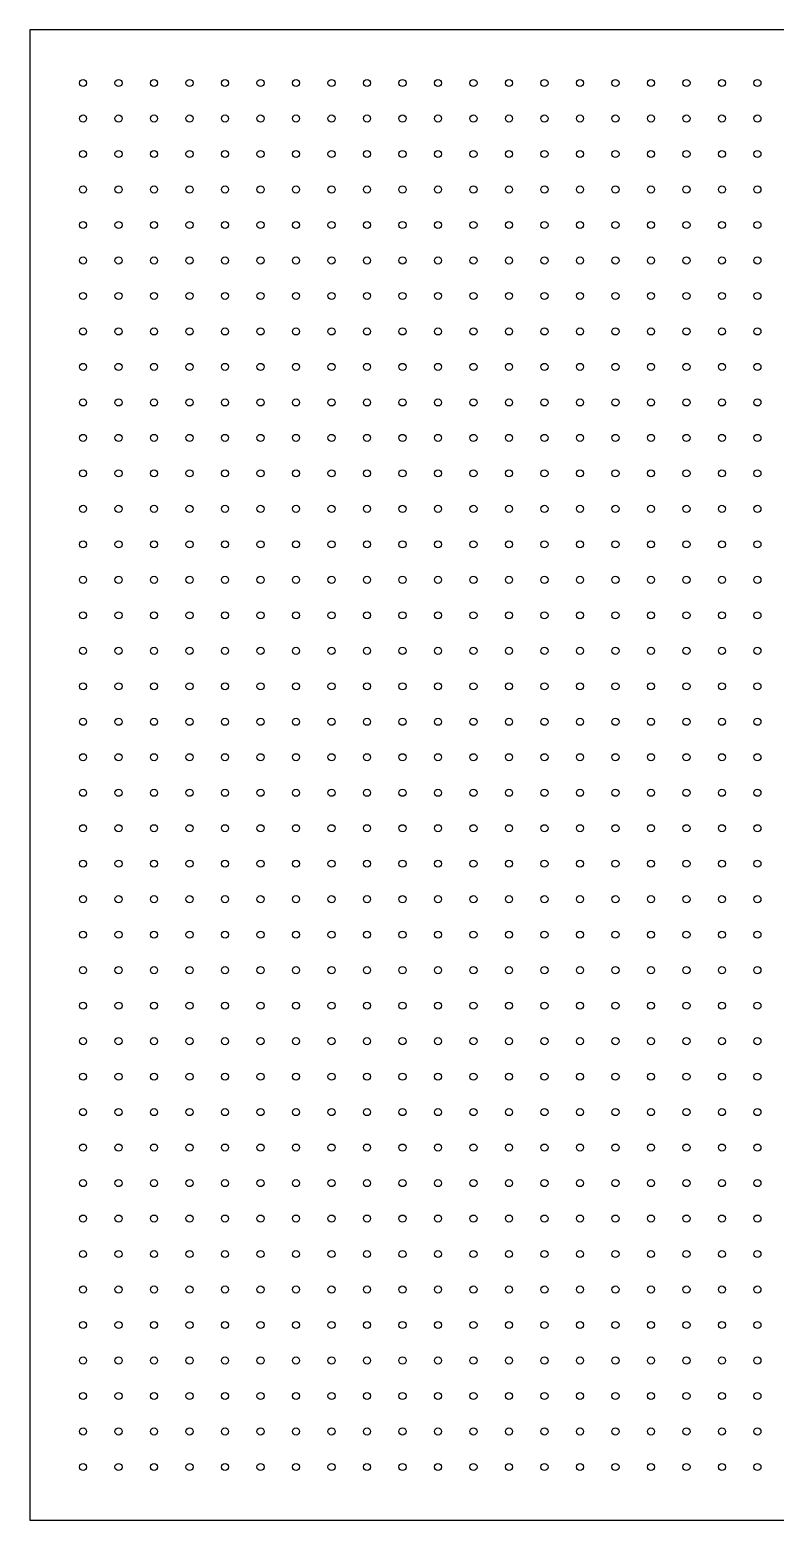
# Model space of a CAD drawing. Header units: millimetres. Extents: x -210 to 0, y -210 to 0.
# Drawn here: x -210 to -105, y -210 to 0 of the extents above; entities that cross this region are included whole.
import ezdxf

# ---------------------------------------------------------------- set-up
doc = ezdxf.new("R2010")
doc.units = ezdxf.units.MM
doc.layers.get('0').update_dxf_attribs({"linetype": 'CONTINUOUS'})

msp = doc.modelspace()

# ---------------------------------------------------------------- linework, layer by layer
for points in [[(0, -210), (0, 0), (-210, 0), (-210, -210)], [(-210, -210), (0, -210), (0, 0), (-210, 0)]]:
    msp.add_lwpolyline(points, close=True)
for centre in [(-202.5, -7.5), (-202.5, -7.5), (-197.5, -7.5), (-197.5, -7.5), (-192.5, -7.5), (-192.5, -7.5), (-187.5, -7.5), (-187.5, -7.5), (-182.5, -7.5), (-182.5, -7.5), (-177.5, -7.5), (-177.5, -7.5), (-172.5, -7.5), (-172.5, -7.5), (-167.5, -7.5), (-167.5, -7.5), (-162.5, -7.5), (-162.5, -7.5), (-157.5, -7.5), (-157.5, -7.5), (-152.5, -7.5), (-152.5, -7.5), (-147.5, -7.5), (-147.5, -7.5), (-142.5, -7.5), (-142.5, -7.5), (-137.5, -7.5), (-137.5, -7.5), (-132.5, -7.5), (-132.5, -7.5), (-127.5, -7.5), (-127.5, -7.5), (-122.5, -7.5), (-122.5, -7.5), (-117.5, -7.5), (-117.5, -7.5), (-112.5, -7.5), (-112.5, -7.5), (-107.5, -7.5), (-107.5, -7.5), (-202.5, -12.5), (-202.5, -12.5), (-197.5, -12.5), (-197.5, -12.5), (-192.5, -12.5), (-192.5, -12.5), (-187.5, -12.5), (-187.5, -12.5), (-182.5, -12.5), (-182.5, -12.5), (-177.5, -12.5), (-177.5, -12.5), (-172.5, -12.5), (-172.5, -12.5), (-167.5, -12.5), (-167.5, -12.5), (-162.5, -12.5), (-162.5, -12.5), (-157.5, -12.5), (-157.5, -12.5), (-152.5, -12.5), (-152.5, -12.5), (-147.5, -12.5), (-147.5, -12.5), (-142.5, -12.5), (-142.5, -12.5), (-137.5, -12.5), (-137.5, -12.5), (-132.5, -12.5), (-132.5, -12.5), (-127.5, -12.5), (-127.5, -12.5), (-122.5, -12.5), (-122.5, -12.5), (-117.5, -12.5), (-117.5, -12.5), (-112.5, -12.5), (-112.5, -12.5), (-107.5, -12.5), (-107.5, -12.5), (-202.5, -17.5), (-202.5, -17.5), (-197.5, -17.5), (-197.5, -17.5), (-192.5, -17.5), (-192.5, -17.5), (-187.5, -17.5), (-187.5, -17.5), (-182.5, -17.5), (-182.5, -17.5), (-177.5, -17.5), (-177.5, -17.5), (-172.5, -17.5), (-172.5, -17.5), (-167.5, -17.5), (-167.5, -17.5), (-162.5, -17.5), (-162.5, -17.5), (-157.5, -17.5), (-157.5, -17.5), (-152.5, -17.5), (-152.5, -17.5), (-147.5, -17.5), (-147.5, -17.5), (-142.5, -17.5), (-142.5, -17.5), (-137.5, -17.5), (-137.5, -17.5), (-132.5, -17.5), (-132.5, -17.5), (-127.5, -17.5), (-127.5, -17.5), (-122.5, -17.5), (-122.5, -17.5), (-117.5, -17.5), (-117.5, -17.5), (-112.5, -17.5), (-112.5, -17.5), (-107.5, -17.5), (-107.5, -17.5), (-202.5, -22.5), (-202.5, -22.5), (-197.5, -22.5), (-197.5, -22.5), (-192.5, -22.5), (-192.5, -22.5), (-187.5, -22.5), (-187.5, -22.5), (-182.5, -22.5), (-182.5, -22.5), (-177.5, -22.5), (-177.5, -22.5), (-172.5, -22.5), (-172.5, -22.5), (-167.5, -22.5), (-167.5, -22.5), (-162.5, -22.5), (-162.5, -22.5), (-157.5, -22.5), (-157.5, -22.5), (-152.5, -22.5), (-152.5, -22.5), (-147.5, -22.5), (-147.5, -22.5), (-142.5, -22.5), (-142.5, -22.5), (-137.5, -22.5), (-137.5, -22.5), (-132.5, -22.5), (-132.5, -22.5), (-127.5, -22.5), (-127.5, -22.5), (-122.5, -22.5), (-122.5, -22.5), (-117.5, -22.5), (-117.5, -22.5), (-112.5, -22.5), (-112.5, -22.5), (-107.5, -22.5), (-107.5, -22.5), (-202.5, -27.5), (-202.5, -27.5), (-197.5, -27.5), (-197.5, -27.5), (-192.5, -27.5), (-192.5, -27.5), (-187.5, -27.5), (-187.5, -27.5), (-182.5, -27.5), (-182.5, -27.5), (-177.5, -27.5), (-177.5, -27.5), (-172.5, -27.5), (-172.5, -27.5), (-167.5, -27.5), (-167.5, -27.5), (-162.5, -27.5), (-162.5, -27.5), (-157.5, -27.5), (-157.5, -27.5), (-152.5, -27.5), (-152.5, -27.5), (-147.5, -27.5), (-147.5, -27.5), (-142.5, -27.5), (-142.5, -27.5), (-137.5, -27.5), (-137.5, -27.5), (-132.5, -27.5), (-132.5, -27.5), (-127.5, -27.5), (-127.5, -27.5), (-122.5, -27.5), (-122.5, -27.5), (-117.5, -27.5), (-117.5, -27.5), (-112.5, -27.5), (-112.5, -27.5), (-107.5, -27.5), (-107.5, -27.5), (-202.5, -32.5), (-202.5, -32.5), (-197.5, -32.5), (-197.5, -32.5), (-192.5, -32.5), (-192.5, -32.5), (-187.5, -32.5), (-187.5, -32.5), (-182.5, -32.5), (-182.5, -32.5), (-177.5, -32.5), (-177.5, -32.5), (-172.5, -32.5), (-172.5, -32.5), (-167.5, -32.5), (-167.5, -32.5), (-162.5, -32.5), (-162.5, -32.5), (-157.5, -32.5), (-157.5, -32.5), (-152.5, -32.5), (-152.5, -32.5), (-147.5, -32.5), (-147.5, -32.5), (-142.5, -32.5), (-142.5, -32.5), (-137.5, -32.5), (-137.5, -32.5), (-132.5, -32.5), (-132.5, -32.5), (-127.5, -32.5), (-127.5, -32.5), (-122.5, -32.5), (-122.5, -32.5), (-117.5, -32.5), (-117.5, -32.5), (-112.5, -32.5), (-112.5, -32.5), (-107.5, -32.5), (-107.5, -32.5), (-202.5, -37.5), (-202.5, -37.5), (-197.5, -37.5), (-197.5, -37.5), (-192.5, -37.5), (-192.5, -37.5), (-187.5, -37.5), (-187.5, -37.5), (-182.5, -37.5), (-182.5, -37.5), (-177.5, -37.5), (-177.5, -37.5), (-172.5, -37.5), (-172.5, -37.5), (-167.5, -37.5), (-167.5, -37.5), (-162.5, -37.5), (-162.5, -37.5), (-157.5, -37.5), (-157.5, -37.5), (-152.5, -37.5), (-152.5, -37.5), (-147.5, -37.5), (-147.5, -37.5), (-142.5, -37.5), (-142.5, -37.5), (-137.5, -37.5), (-137.5, -37.5), (-132.5, -37.5), (-132.5, -37.5), (-127.5, -37.5), (-127.5, -37.5), (-122.5, -37.5), (-122.5, -37.5), (-117.5, -37.5), (-117.5, -37.5), (-112.5, -37.5), (-112.5, -37.5), (-107.5, -37.5), (-107.5, -37.5), (-202.5, -42.5), (-202.5, -42.5), (-197.5, -42.5), (-197.5, -42.5), (-192.5, -42.5), (-192.5, -42.5), (-187.5, -42.5), (-187.5, -42.5), (-182.5, -42.5), (-182.5, -42.5), (-177.5, -42.5), (-177.5, -42.5), (-172.5, -42.5), (-172.5, -42.5), (-167.5, -42.5), (-167.5, -42.5), (-162.5, -42.5), (-162.5, -42.5), (-157.5, -42.5), (-157.5, -42.5), (-152.5, -42.5), (-152.5, -42.5), (-147.5, -42.5), (-147.5, -42.5), (-142.5, -42.5), (-142.5, -42.5), (-137.5, -42.5), (-137.5, -42.5), (-132.5, -42.5), (-132.5, -42.5), (-127.5, -42.5), (-127.5, -42.5), (-122.5, -42.5), (-122.5, -42.5), (-117.5, -42.5), (-117.5, -42.5), (-112.5, -42.5), (-112.5, -42.5), (-107.5, -42.5), (-107.5, -42.5), (-202.5, -47.5), (-202.5, -47.5), (-197.5, -47.5), (-197.5, -47.5), (-192.5, -47.5), (-192.5, -47.5), (-187.5, -47.5), (-187.5, -47.5), (-182.5, -47.5), (-182.5, -47.5), (-177.5, -47.5), (-177.5, -47.5), (-172.5, -47.5), (-172.5, -47.5), (-167.5, -47.5), (-167.5, -47.5), (-162.5, -47.5), (-162.5, -47.5), (-157.5, -47.5), (-157.5, -47.5), (-152.5, -47.5), (-152.5, -47.5), (-147.5, -47.5), (-147.5, -47.5), (-142.5, -47.5), (-142.5, -47.5), (-137.5, -47.5), (-137.5, -47.5), (-132.5, -47.5), (-132.5, -47.5), (-127.5, -47.5), (-127.5, -47.5), (-122.5, -47.5), (-122.5, -47.5), (-117.5, -47.5), (-117.5, -47.5), (-112.5, -47.5), (-112.5, -47.5), (-107.5, -47.5), (-107.5, -47.5), (-202.5, -52.5), (-202.5, -52.5), (-197.5, -52.5), (-197.5, -52.5), (-192.5, -52.5), (-192.5, -52.5), (-187.5, -52.5), (-187.5, -52.5), (-182.5, -52.5), (-182.5, -52.5), (-177.5, -52.5), (-177.5, -52.5), (-172.5, -52.5), (-172.5, -52.5), (-167.5, -52.5), (-167.5, -52.5), (-162.5, -52.5), (-162.5, -52.5), (-157.5, -52.5), (-157.5, -52.5), (-152.5, -52.5), (-152.5, -52.5), (-147.5, -52.5), (-147.5, -52.5), (-142.5, -52.5), (-142.5, -52.5), (-137.5, -52.5), (-137.5, -52.5), (-132.5, -52.5), (-132.5, -52.5), (-127.5, -52.5), (-127.5, -52.5), (-122.5, -52.5), (-122.5, -52.5), (-117.5, -52.5), (-117.5, -52.5), (-112.5, -52.5), (-112.5, -52.5), (-107.5, -52.5), (-107.5, -52.5), (-202.5, -57.5), (-202.5, -57.5), (-197.5, -57.5), (-197.5, -57.5), (-192.5, -57.5), (-192.5, -57.5), (-187.5, -57.5), (-187.5, -57.5), (-182.5, -57.5), (-182.5, -57.5), (-177.5, -57.5), (-177.5, -57.5), (-172.5, -57.5), (-172.5, -57.5), (-167.5, -57.5), (-167.5, -57.5), (-162.5, -57.5), (-162.5, -57.5), (-157.5, -57.5), (-157.5, -57.5), (-152.5, -57.5), (-152.5, -57.5), (-147.5, -57.5), (-147.5, -57.5), (-142.5, -57.5), (-142.5, -57.5), (-137.5, -57.5), (-137.5, -57.5), (-132.5, -57.5), (-132.5, -57.5), (-127.5, -57.5), (-127.5, -57.5), (-122.5, -57.5), (-122.5, -57.5), (-117.5, -57.5), (-117.5, -57.5), (-112.5, -57.5), (-112.5, -57.5), (-107.5, -57.5), (-107.5, -57.5), (-202.5, -62.5), (-202.5, -62.5), (-197.5, -62.5), (-197.5, -62.5), (-192.5, -62.5), (-192.5, -62.5), (-187.5, -62.5), (-187.5, -62.5), (-182.5, -62.5), (-182.5, -62.5), (-177.5, -62.5), (-177.5, -62.5), (-172.5, -62.5), (-172.5, -62.5), (-167.5, -62.5), (-167.5, -62.5), (-162.5, -62.5), (-162.5, -62.5), (-157.5, -62.5), (-157.5, -62.5), (-152.5, -62.5), (-152.5, -62.5), (-147.5, -62.5), (-147.5, -62.5), (-142.5, -62.5), (-142.5, -62.5), (-137.5, -62.5), (-137.5, -62.5), (-132.5, -62.5), (-132.5, -62.5), (-127.5, -62.5), (-127.5, -62.5), (-122.5, -62.5), (-122.5, -62.5), (-117.5, -62.5), (-117.5, -62.5), (-112.5, -62.5), (-112.5, -62.5), (-107.5, -62.5), (-107.5, -62.5), (-202.5, -67.5), (-202.5, -67.5), (-197.5, -67.5), (-197.5, -67.5), (-192.5, -67.5), (-192.5, -67.5), (-187.5, -67.5), (-187.5, -67.5), (-182.5, -67.5), (-182.5, -67.5), (-177.5, -67.5), (-177.5, -67.5), (-172.5, -67.5), (-172.5, -67.5), (-167.5, -67.5), (-167.5, -67.5), (-162.5, -67.5), (-162.5, -67.5), (-157.5, -67.5), (-157.5, -67.5), (-152.5, -67.5), (-152.5, -67.5), (-147.5, -67.5), (-147.5, -67.5), (-142.5, -67.5), (-142.5, -67.5), (-137.5, -67.5), (-137.5, -67.5), (-132.5, -67.5), (-132.5, -67.5), (-127.5, -67.5), (-127.5, -67.5), (-122.5, -67.5), (-122.5, -67.5), (-117.5, -67.5), (-117.5, -67.5), (-112.5, -67.5), (-112.5, -67.5), (-107.5, -67.5), (-107.5, -67.5), (-202.5, -72.5), (-202.5, -72.5), (-197.5, -72.5), (-197.5, -72.5), (-192.5, -72.5), (-192.5, -72.5), (-187.5, -72.5), (-187.5, -72.5), (-182.5, -72.5), (-182.5, -72.5), (-177.5, -72.5), (-177.5, -72.5), (-172.5, -72.5), (-172.5, -72.5), (-167.5, -72.5), (-167.5, -72.5), (-162.5, -72.5), (-162.5, -72.5), (-157.5, -72.5), (-157.5, -72.5), (-152.5, -72.5), (-152.5, -72.5), (-147.5, -72.5), (-147.5, -72.5), (-142.5, -72.5), (-142.5, -72.5), (-137.5, -72.5), (-137.5, -72.5), (-132.5, -72.5), (-132.5, -72.5), (-127.5, -72.5), (-127.5, -72.5), (-122.5, -72.5), (-122.5, -72.5), (-117.5, -72.5), (-117.5, -72.5), (-112.5, -72.5), (-112.5, -72.5), (-107.5, -72.5), (-107.5, -72.5), (-202.5, -77.5), (-202.5, -77.5), (-197.5, -77.5), (-197.5, -77.5), (-192.5, -77.5), (-192.5, -77.5), (-187.5, -77.5), (-187.5, -77.5), (-182.5, -77.5), (-182.5, -77.5), (-177.5, -77.5), (-177.5, -77.5), (-172.5, -77.5), (-172.5, -77.5), (-167.5, -77.5), (-167.5, -77.5), (-162.5, -77.5), (-162.5, -77.5), (-157.5, -77.5), (-157.5, -77.5), (-152.5, -77.5), (-152.5, -77.5), (-147.5, -77.5), (-147.5, -77.5), (-142.5, -77.5), (-142.5, -77.5), (-137.5, -77.5), (-137.5, -77.5), (-132.5, -77.5), (-132.5, -77.5), (-127.5, -77.5), (-127.5, -77.5), (-122.5, -77.5), (-122.5, -77.5), (-117.5, -77.5), (-117.5, -77.5), (-112.5, -77.5), (-112.5, -77.5), (-107.5, -77.5), (-107.5, -77.5), (-202.5, -82.5), (-202.5, -82.5), (-197.5, -82.5), (-197.5, -82.5), (-192.5, -82.5), (-192.5, -82.5), (-187.5, -82.5), (-187.5, -82.5), (-182.5, -82.5), (-182.5, -82.5), (-177.5, -82.5), (-177.5, -82.5), (-172.5, -82.5), (-172.5, -82.5), (-167.5, -82.5), (-167.5, -82.5), (-162.5, -82.5), (-162.5, -82.5), (-157.5, -82.5), (-157.5, -82.5), (-152.5, -82.5), (-152.5, -82.5), (-147.5, -82.5), (-147.5, -82.5), (-142.5, -82.5), (-142.5, -82.5), (-137.5, -82.5), (-137.5, -82.5), (-132.5, -82.5), (-132.5, -82.5), (-127.5, -82.5), (-127.5, -82.5), (-122.5, -82.5), (-122.5, -82.5), (-117.5, -82.5), (-117.5, -82.5), (-112.5, -82.5), (-112.5, -82.5), (-107.5, -82.5), (-107.5, -82.5), (-202.5, -87.5), (-202.5, -87.5), (-197.5, -87.5), (-197.5, -87.5), (-192.5, -87.5), (-192.5, -87.5), (-187.5, -87.5), (-187.5, -87.5), (-182.5, -87.5), (-182.5, -87.5), (-177.5, -87.5), (-177.5, -87.5), (-172.5, -87.5), (-172.5, -87.5), (-167.5, -87.5), (-167.5, -87.5), (-162.5, -87.5), (-162.5, -87.5), (-157.5, -87.5), (-157.5, -87.5), (-152.5, -87.5), (-152.5, -87.5), (-147.5, -87.5), (-147.5, -87.5), (-142.5, -87.5), (-142.5, -87.5), (-137.5, -87.5), (-137.5, -87.5), (-132.5, -87.5), (-132.5, -87.5), (-127.5, -87.5), (-127.5, -87.5), (-122.5, -87.5), (-122.5, -87.5), (-117.5, -87.5), (-117.5, -87.5), (-112.5, -87.5), (-112.5, -87.5), (-107.5, -87.5), (-107.5, -87.5), (-202.5, -92.5), (-202.5, -92.5), (-197.5, -92.5), (-197.5, -92.5), (-192.5, -92.5), (-192.5, -92.5), (-187.5, -92.5), (-187.5, -92.5), (-182.5, -92.5), (-182.5, -92.5), (-177.5, -92.5), (-177.5, -92.5), (-172.5, -92.5), (-172.5, -92.5), (-167.5, -92.5), (-167.5, -92.5), (-162.5, -92.5), (-162.5, -92.5), (-157.5, -92.5), (-157.5, -92.5), (-152.5, -92.5), (-152.5, -92.5), (-147.5, -92.5), (-147.5, -92.5), (-142.5, -92.5), (-142.5, -92.5), (-137.5, -92.5), (-137.5, -92.5), (-132.5, -92.5), (-132.5, -92.5), (-127.5, -92.5), (-127.5, -92.5), (-122.5, -92.5), (-122.5, -92.5), (-117.5, -92.5), (-117.5, -92.5), (-112.5, -92.5), (-112.5, -92.5), (-107.5, -92.5), (-107.5, -92.5), (-202.5, -97.5), (-202.5, -97.5), (-197.5, -97.5), (-197.5, -97.5), (-192.5, -97.5), (-192.5, -97.5), (-187.5, -97.5), (-187.5, -97.5), (-182.5, -97.5), (-182.5, -97.5), (-177.5, -97.5), (-177.5, -97.5), (-172.5, -97.5), (-172.5, -97.5), (-167.5, -97.5), (-167.5, -97.5), (-162.5, -97.5), (-162.5, -97.5), (-157.5, -97.5), (-157.5, -97.5), (-152.5, -97.5), (-152.5, -97.5), (-147.5, -97.5), (-147.5, -97.5), (-142.5, -97.5), (-142.5, -97.5), (-137.5, -97.5), (-137.5, -97.5), (-132.5, -97.5), (-132.5, -97.5), (-127.5, -97.5), (-127.5, -97.5), (-122.5, -97.5), (-122.5, -97.5), (-117.5, -97.5), (-117.5, -97.5), (-112.5, -97.5), (-112.5, -97.5), (-107.5, -97.5), (-107.5, -97.5), (-202.5, -102.5), (-202.5, -102.5), (-197.5, -102.5), (-197.5, -102.5), (-192.5, -102.5), (-192.5, -102.5), (-187.5, -102.5), (-187.5, -102.5), (-182.5, -102.5), (-182.5, -102.5), (-177.5, -102.5), (-177.5, -102.5), (-172.5, -102.5), (-172.5, -102.5), (-167.5, -102.5), (-167.5, -102.5), (-162.5, -102.5), (-162.5, -102.5), (-157.5, -102.5), (-157.5, -102.5), (-152.5, -102.5), (-152.5, -102.5), (-147.5, -102.5), (-147.5, -102.5), (-142.5, -102.5), (-142.5, -102.5), (-137.5, -102.5), (-137.5, -102.5), (-132.5, -102.5), (-132.5, -102.5), (-127.5, -102.5), (-127.5, -102.5), (-122.5, -102.5), (-122.5, -102.5), (-117.5, -102.5), (-117.5, -102.5), (-112.5, -102.5), (-112.5, -102.5), (-107.5, -102.5), (-107.5, -102.5), (-202.5, -107.5), (-202.5, -107.5), (-197.5, -107.5), (-197.5, -107.5), (-192.5, -107.5), (-192.5, -107.5), (-187.5, -107.5), (-187.5, -107.5), (-182.5, -107.5), (-182.5, -107.5), (-177.5, -107.5), (-177.5, -107.5), (-172.5, -107.5), (-172.5, -107.5), (-167.5, -107.5), (-167.5, -107.5), (-162.5, -107.5), (-162.5, -107.5), (-157.5, -107.5), (-157.5, -107.5), (-152.5, -107.5), (-152.5, -107.5), (-147.5, -107.5), (-147.5, -107.5), (-142.5, -107.5), (-142.5, -107.5), (-137.5, -107.5), (-137.5, -107.5), (-132.5, -107.5), (-132.5, -107.5), (-127.5, -107.5), (-127.5, -107.5), (-122.5, -107.5), (-122.5, -107.5), (-117.5, -107.5), (-117.5, -107.5), (-112.5, -107.5), (-112.5, -107.5), (-107.5, -107.5), (-107.5, -107.5), (-202.5, -112.5), (-202.5, -112.5), (-197.5, -112.5), (-197.5, -112.5), (-192.5, -112.5), (-192.5, -112.5), (-187.5, -112.5), (-187.5, -112.5), (-182.5, -112.5), (-182.5, -112.5), (-177.5, -112.5), (-177.5, -112.5), (-172.5, -112.5), (-172.5, -112.5), (-167.5, -112.5), (-167.5, -112.5), (-162.5, -112.5), (-162.5, -112.5), (-157.5, -112.5), (-157.5, -112.5), (-152.5, -112.5), (-152.5, -112.5), (-147.5, -112.5), (-147.5, -112.5), (-142.5, -112.5), (-142.5, -112.5), (-137.5, -112.5), (-137.5, -112.5), (-132.5, -112.5), (-132.5, -112.5), (-127.5, -112.5), (-127.5, -112.5), (-122.5, -112.5), (-122.5, -112.5), (-117.5, -112.5), (-117.5, -112.5), (-112.5, -112.5), (-112.5, -112.5), (-107.5, -112.5), (-107.5, -112.5), (-202.5, -117.5), (-202.5, -117.5), (-197.5, -117.5), (-197.5, -117.5), (-192.5, -117.5), (-192.5, -117.5), (-187.5, -117.5), (-187.5, -117.5), (-182.5, -117.5), (-182.5, -117.5), (-177.5, -117.5), (-177.5, -117.5), (-172.5, -117.5), (-172.5, -117.5), (-167.5, -117.5), (-167.5, -117.5), (-162.5, -117.5), (-162.5, -117.5), (-157.5, -117.5), (-157.5, -117.5), (-152.5, -117.5), (-152.5, -117.5), (-147.5, -117.5), (-147.5, -117.5), (-142.5, -117.5), (-142.5, -117.5), (-137.5, -117.5), (-137.5, -117.5), (-132.5, -117.5), (-132.5, -117.5), (-127.5, -117.5), (-127.5, -117.5), (-122.5, -117.5), (-122.5, -117.5), (-117.5, -117.5), (-117.5, -117.5), (-112.5, -117.5), (-112.5, -117.5), (-107.5, -117.5), (-107.5, -117.5), (-202.5, -122.5), (-202.5, -122.5), (-197.5, -122.5), (-197.5, -122.5), (-192.5, -122.5), (-192.5, -122.5), (-187.5, -122.5), (-187.5, -122.5), (-182.5, -122.5), (-182.5, -122.5), (-177.5, -122.5), (-177.5, -122.5), (-172.5, -122.5), (-172.5, -122.5), (-167.5, -122.5), (-167.5, -122.5), (-162.5, -122.5), (-162.5, -122.5), (-157.5, -122.5), (-157.5, -122.5), (-152.5, -122.5), (-152.5, -122.5), (-147.5, -122.5), (-147.5, -122.5), (-142.5, -122.5), (-142.5, -122.5), (-137.5, -122.5), (-137.5, -122.5), (-132.5, -122.5), (-132.5, -122.5), (-127.5, -122.5), (-127.5, -122.5), (-122.5, -122.5), (-122.5, -122.5), (-117.5, -122.5), (-117.5, -122.5), (-112.5, -122.5), (-112.5, -122.5), (-107.5, -122.5), (-107.5, -122.5), (-202.5, -127.5), (-202.5, -127.5), (-197.5, -127.5), (-197.5, -127.5), (-192.5, -127.5), (-192.5, -127.5), (-187.5, -127.5), (-187.5, -127.5), (-182.5, -127.5), (-182.5, -127.5), (-177.5, -127.5), (-177.5, -127.5), (-172.5, -127.5), (-172.5, -127.5), (-167.5, -127.5), (-167.5, -127.5), (-162.5, -127.5), (-162.5, -127.5), (-157.5, -127.5), (-157.5, -127.5), (-152.5, -127.5), (-152.5, -127.5), (-147.5, -127.5), (-147.5, -127.5), (-142.5, -127.5), (-142.5, -127.5), (-137.5, -127.5), (-137.5, -127.5), (-132.5, -127.5), (-132.5, -127.5), (-127.5, -127.5), (-127.5, -127.5), (-122.5, -127.5), (-122.5, -127.5), (-117.5, -127.5), (-117.5, -127.5), (-112.5, -127.5), (-112.5, -127.5), (-107.5, -127.5), (-107.5, -127.5), (-202.5, -132.5), (-202.5, -132.5), (-197.5, -132.5), (-197.5, -132.5), (-192.5, -132.5), (-192.5, -132.5), (-187.5, -132.5), (-187.5, -132.5), (-182.5, -132.5), (-182.5, -132.5), (-177.5, -132.5), (-177.5, -132.5), (-172.5, -132.5), (-172.5, -132.5), (-167.5, -132.5), (-167.5, -132.5), (-162.5, -132.5), (-162.5, -132.5), (-157.5, -132.5), (-157.5, -132.5), (-152.5, -132.5), (-152.5, -132.5), (-147.5, -132.5), (-147.5, -132.5), (-142.5, -132.5), (-142.5, -132.5), (-137.5, -132.5), (-137.5, -132.5), (-132.5, -132.5), (-132.5, -132.5), (-127.5, -132.5), (-127.5, -132.5), (-122.5, -132.5), (-122.5, -132.5), (-117.5, -132.5), (-117.5, -132.5), (-112.5, -132.5), (-112.5, -132.5), (-107.5, -132.5), (-107.5, -132.5), (-202.5, -137.5), (-202.5, -137.5), (-197.5, -137.5), (-197.5, -137.5), (-192.5, -137.5), (-192.5, -137.5), (-187.5, -137.5), (-187.5, -137.5), (-182.5, -137.5), (-182.5, -137.5), (-177.5, -137.5), (-177.5, -137.5), (-172.5, -137.5), (-172.5, -137.5), (-167.5, -137.5), (-167.5, -137.5), (-162.5, -137.5), (-162.5, -137.5), (-157.5, -137.5), (-157.5, -137.5), (-152.5, -137.5), (-152.5, -137.5), (-147.5, -137.5), (-147.5, -137.5), (-142.5, -137.5), (-142.5, -137.5), (-137.5, -137.5), (-137.5, -137.5), (-132.5, -137.5), (-132.5, -137.5), (-127.5, -137.5), (-127.5, -137.5), (-122.5, -137.5), (-122.5, -137.5), (-117.5, -137.5), (-117.5, -137.5), (-112.5, -137.5), (-112.5, -137.5), (-107.5, -137.5), (-107.5, -137.5), (-202.5, -142.5), (-202.5, -142.5), (-197.5, -142.5), (-197.5, -142.5), (-192.5, -142.5), (-192.5, -142.5), (-187.5, -142.5), (-187.5, -142.5), (-182.5, -142.5), (-182.5, -142.5), (-177.5, -142.5), (-177.5, -142.5), (-172.5, -142.5), (-172.5, -142.5), (-167.5, -142.5), (-167.5, -142.5), (-162.5, -142.5), (-162.5, -142.5), (-157.5, -142.5), (-157.5, -142.5), (-152.5, -142.5), (-152.5, -142.5), (-147.5, -142.5), (-147.5, -142.5), (-142.5, -142.5), (-142.5, -142.5), (-137.5, -142.5), (-137.5, -142.5), (-132.5, -142.5), (-132.5, -142.5), (-127.5, -142.5), (-127.5, -142.5), (-122.5, -142.5), (-122.5, -142.5), (-117.5, -142.5), (-117.5, -142.5), (-112.5, -142.5), (-112.5, -142.5), (-107.5, -142.5), (-107.5, -142.5), (-202.5, -147.5), (-202.5, -147.5), (-197.5, -147.5), (-197.5, -147.5), (-192.5, -147.5), (-192.5, -147.5), (-187.5, -147.5), (-187.5, -147.5), (-182.5, -147.5), (-182.5, -147.5), (-177.5, -147.5), (-177.5, -147.5), (-172.5, -147.5), (-172.5, -147.5), (-167.5, -147.5), (-167.5, -147.5), (-162.5, -147.5), (-162.5, -147.5), (-157.5, -147.5), (-157.5, -147.5), (-152.5, -147.5), (-152.5, -147.5), (-147.5, -147.5), (-147.5, -147.5), (-142.5, -147.5), (-142.5, -147.5), (-137.5, -147.5), (-137.5, -147.5), (-132.5, -147.5), (-132.5, -147.5), (-127.5, -147.5), (-127.5, -147.5), (-122.5, -147.5), (-122.5, -147.5), (-117.5, -147.5), (-117.5, -147.5), (-112.5, -147.5), (-112.5, -147.5), (-107.5, -147.5), (-107.5, -147.5), (-202.5, -152.5), (-202.5, -152.5), (-197.5, -152.5), (-197.5, -152.5), (-192.5, -152.5), (-192.5, -152.5), (-187.5, -152.5), (-187.5, -152.5), (-182.5, -152.5), (-182.5, -152.5), (-177.5, -152.5), (-177.5, -152.5), (-172.5, -152.5), (-172.5, -152.5), (-167.5, -152.5), (-167.5, -152.5), (-162.5, -152.5), (-162.5, -152.5), (-157.5, -152.5), (-157.5, -152.5), (-152.5, -152.5), (-152.5, -152.5), (-147.5, -152.5), (-147.5, -152.5), (-142.5, -152.5), (-142.5, -152.5), (-137.5, -152.5), (-137.5, -152.5), (-132.5, -152.5), (-132.5, -152.5), (-127.5, -152.5), (-127.5, -152.5), (-122.5, -152.5), (-122.5, -152.5), (-117.5, -152.5), (-117.5, -152.5), (-112.5, -152.5), (-112.5, -152.5), (-107.5, -152.5), (-107.5, -152.5), (-202.5, -157.5), (-202.5, -157.5), (-197.5, -157.5), (-197.5, -157.5), (-192.5, -157.5), (-192.5, -157.5), (-187.5, -157.5), (-187.5, -157.5), (-182.5, -157.5), (-182.5, -157.5), (-177.5, -157.5), (-177.5, -157.5), (-172.5, -157.5), (-172.5, -157.5), (-167.5, -157.5), (-167.5, -157.5), (-162.5, -157.5), (-162.5, -157.5), (-157.5, -157.5), (-157.5, -157.5), (-152.5, -157.5), (-152.5, -157.5), (-147.5, -157.5), (-147.5, -157.5), (-142.5, -157.5), (-142.5, -157.5), (-137.5, -157.5), (-137.5, -157.5), (-132.5, -157.5), (-132.5, -157.5), (-127.5, -157.5), (-127.5, -157.5), (-122.5, -157.5), (-122.5, -157.5), (-117.5, -157.5), (-117.5, -157.5), (-112.5, -157.5), (-112.5, -157.5), (-107.5, -157.5), (-107.5, -157.5), (-202.5, -162.5), (-202.5, -162.5), (-197.5, -162.5), (-197.5, -162.5), (-192.5, -162.5), (-192.5, -162.5), (-187.5, -162.5), (-187.5, -162.5), (-182.5, -162.5), (-182.5, -162.5), (-177.5, -162.5), (-177.5, -162.5), (-172.5, -162.5), (-172.5, -162.5), (-167.5, -162.5), (-167.5, -162.5), (-162.5, -162.5), (-162.5, -162.5), (-157.5, -162.5), (-157.5, -162.5), (-152.5, -162.5), (-152.5, -162.5), (-147.5, -162.5), (-147.5, -162.5), (-142.5, -162.5), (-142.5, -162.5), (-137.5, -162.5), (-137.5, -162.5), (-132.5, -162.5), (-132.5, -162.5), (-127.5, -162.5), (-127.5, -162.5), (-122.5, -162.5), (-122.5, -162.5), (-117.5, -162.5), (-117.5, -162.5), (-112.5, -162.5), (-112.5, -162.5), (-107.5, -162.5), (-107.5, -162.5), (-202.5, -167.5), (-202.5, -167.5), (-197.5, -167.5), (-197.5, -167.5), (-192.5, -167.5), (-192.5, -167.5), (-187.5, -167.5), (-187.5, -167.5), (-182.5, -167.5), (-182.5, -167.5), (-177.5, -167.5), (-177.5, -167.5), (-172.5, -167.5), (-172.5, -167.5), (-167.5, -167.5), (-167.5, -167.5), (-162.5, -167.5), (-162.5, -167.5), (-157.5, -167.5), (-157.5, -167.5), (-152.5, -167.5), (-152.5, -167.5), (-147.5, -167.5), (-147.5, -167.5), (-142.5, -167.5), (-142.5, -167.5), (-137.5, -167.5), (-137.5, -167.5), (-132.5, -167.5), (-132.5, -167.5), (-127.5, -167.5), (-127.5, -167.5), (-122.5, -167.5), (-122.5, -167.5), (-117.5, -167.5), (-117.5, -167.5), (-112.5, -167.5), (-112.5, -167.5), (-107.5, -167.5), (-107.5, -167.5), (-202.5, -172.5), (-202.5, -172.5), (-197.5, -172.5), (-197.5, -172.5), (-192.5, -172.5), (-192.5, -172.5), (-187.5, -172.5), (-187.5, -172.5), (-182.5, -172.5), (-182.5, -172.5), (-177.5, -172.5), (-177.5, -172.5), (-172.5, -172.5), (-172.5, -172.5), (-167.5, -172.5), (-167.5, -172.5), (-162.5, -172.5), (-162.5, -172.5), (-157.5, -172.5), (-157.5, -172.5), (-152.5, -172.5), (-152.5, -172.5), (-147.5, -172.5), (-147.5, -172.5), (-142.5, -172.5), (-142.5, -172.5), (-137.5, -172.5), (-137.5, -172.5), (-132.5, -172.5), (-132.5, -172.5), (-127.5, -172.5), (-127.5, -172.5), (-122.5, -172.5), (-122.5, -172.5), (-117.5, -172.5), (-117.5, -172.5), (-112.5, -172.5), (-112.5, -172.5), (-107.5, -172.5), (-107.5, -172.5), (-202.5, -177.5), (-202.5, -177.5), (-197.5, -177.5), (-197.5, -177.5), (-192.5, -177.5), (-192.5, -177.5), (-187.5, -177.5), (-187.5, -177.5), (-182.5, -177.5), (-182.5, -177.5), (-177.5, -177.5), (-177.5, -177.5), (-172.5, -177.5), (-172.5, -177.5), (-167.5, -177.5), (-167.5, -177.5), (-162.5, -177.5), (-162.5, -177.5), (-157.5, -177.5), (-157.5, -177.5), (-152.5, -177.5), (-152.5, -177.5), (-147.5, -177.5), (-147.5, -177.5), (-142.5, -177.5), (-142.5, -177.5), (-137.5, -177.5), (-137.5, -177.5), (-132.5, -177.5), (-132.5, -177.5), (-127.5, -177.5), (-127.5, -177.5), (-122.5, -177.5), (-122.5, -177.5), (-117.5, -177.5), (-117.5, -177.5), (-112.5, -177.5), (-112.5, -177.5), (-107.5, -177.5), (-107.5, -177.5), (-202.5, -182.5), (-202.5, -182.5), (-197.5, -182.5), (-197.5, -182.5), (-192.5, -182.5), (-192.5, -182.5), (-187.5, -182.5), (-187.5, -182.5), (-182.5, -182.5), (-182.5, -182.5), (-177.5, -182.5), (-177.5, -182.5), (-172.5, -182.5), (-172.5, -182.5), (-167.5, -182.5), (-167.5, -182.5), (-162.5, -182.5), (-162.5, -182.5), (-157.5, -182.5), (-157.5, -182.5), (-152.5, -182.5), (-152.5, -182.5), (-147.5, -182.5), (-147.5, -182.5), (-142.5, -182.5), (-142.5, -182.5), (-137.5, -182.5), (-137.5, -182.5), (-132.5, -182.5), (-132.5, -182.5), (-127.5, -182.5), (-127.5, -182.5), (-122.5, -182.5), (-122.5, -182.5), (-117.5, -182.5), (-117.5, -182.5), (-112.5, -182.5), (-112.5, -182.5), (-107.5, -182.5), (-107.5, -182.5), (-202.5, -187.5), (-202.5, -187.5), (-197.5, -187.5), (-197.5, -187.5), (-192.5, -187.5), (-192.5, -187.5), (-187.5, -187.5), (-187.5, -187.5), (-182.5, -187.5), (-182.5, -187.5), (-177.5, -187.5), (-177.5, -187.5), (-172.5, -187.5), (-172.5, -187.5), (-167.5, -187.5), (-167.5, -187.5), (-162.5, -187.5), (-162.5, -187.5), (-157.5, -187.5), (-157.5, -187.5), (-152.5, -187.5), (-152.5, -187.5), (-147.5, -187.5), (-147.5, -187.5), (-142.5, -187.5), (-142.5, -187.5), (-137.5, -187.5), (-137.5, -187.5), (-132.5, -187.5), (-132.5, -187.5), (-127.5, -187.5), (-127.5, -187.5), (-122.5, -187.5), (-122.5, -187.5), (-117.5, -187.5), (-117.5, -187.5), (-112.5, -187.5), (-112.5, -187.5), (-107.5, -187.5), (-107.5, -187.5), (-202.5, -192.5), (-202.5, -192.5), (-197.5, -192.5), (-197.5, -192.5), (-192.5, -192.5), (-192.5, -192.5), (-187.5, -192.5), (-187.5, -192.5), (-182.5, -192.5), (-182.5, -192.5), (-177.5, -192.5), (-177.5, -192.5), (-172.5, -192.5), (-172.5, -192.5), (-167.5, -192.5), (-167.5, -192.5), (-162.5, -192.5), (-162.5, -192.5), (-157.5, -192.5), (-157.5, -192.5), (-152.5, -192.5), (-152.5, -192.5), (-147.5, -192.5), (-147.5, -192.5), (-142.5, -192.5), (-142.5, -192.5), (-137.5, -192.5), (-137.5, -192.5), (-132.5, -192.5), (-132.5, -192.5), (-127.5, -192.5), (-127.5, -192.5), (-122.5, -192.5), (-122.5, -192.5), (-117.5, -192.5), (-117.5, -192.5), (-112.5, -192.5), (-112.5, -192.5), (-107.5, -192.5), (-107.5, -192.5), (-202.5, -197.5), (-202.5, -197.5), (-197.5, -197.5), (-197.5, -197.5), (-192.5, -197.5), (-192.5, -197.5), (-187.5, -197.5), (-187.5, -197.5), (-182.5, -197.5), (-182.5, -197.5), (-177.5, -197.5), (-177.5, -197.5), (-172.5, -197.5), (-172.5, -197.5), (-167.5, -197.5), (-167.5, -197.5), (-162.5, -197.5), (-162.5, -197.5), (-157.5, -197.5), (-157.5, -197.5), (-152.5, -197.5), (-152.5, -197.5), (-147.5, -197.5), (-147.5, -197.5), (-142.5, -197.5), (-142.5, -197.5), (-137.5, -197.5), (-137.5, -197.5), (-132.5, -197.5), (-132.5, -197.5), (-127.5, -197.5), (-127.5, -197.5), (-122.5, -197.5), (-122.5, -197.5), (-117.5, -197.5), (-117.5, -197.5), (-112.5, -197.5), (-112.5, -197.5), (-107.5, -197.5), (-107.5, -197.5), (-202.5, -202.5), (-202.5, -202.5), (-197.5, -202.5), (-197.5, -202.5), (-192.5, -202.5), (-192.5, -202.5), (-187.5, -202.5), (-187.5, -202.5), (-182.5, -202.5), (-182.5, -202.5), (-177.5, -202.5), (-177.5, -202.5), (-172.5, -202.5), (-172.5, -202.5), (-167.5, -202.5), (-167.5, -202.5), (-162.5, -202.5), (-162.5, -202.5), (-157.5, -202.5), (-157.5, -202.5), (-152.5, -202.5), (-152.5, -202.5), (-147.5, -202.5), (-147.5, -202.5), (-142.5, -202.5), (-142.5, -202.5), (-137.5, -202.5), (-137.5, -202.5), (-132.5, -202.5), (-132.5, -202.5), (-127.5, -202.5), (-127.5, -202.5), (-122.5, -202.5), (-122.5, -202.5), (-117.5, -202.5), (-117.5, -202.5), (-112.5, -202.5), (-112.5, -202.5), (-107.5, -202.5), (-107.5, -202.5)]:
    msp.add_circle(centre, 0.5)

doc.saveas('drawing.dxf')
